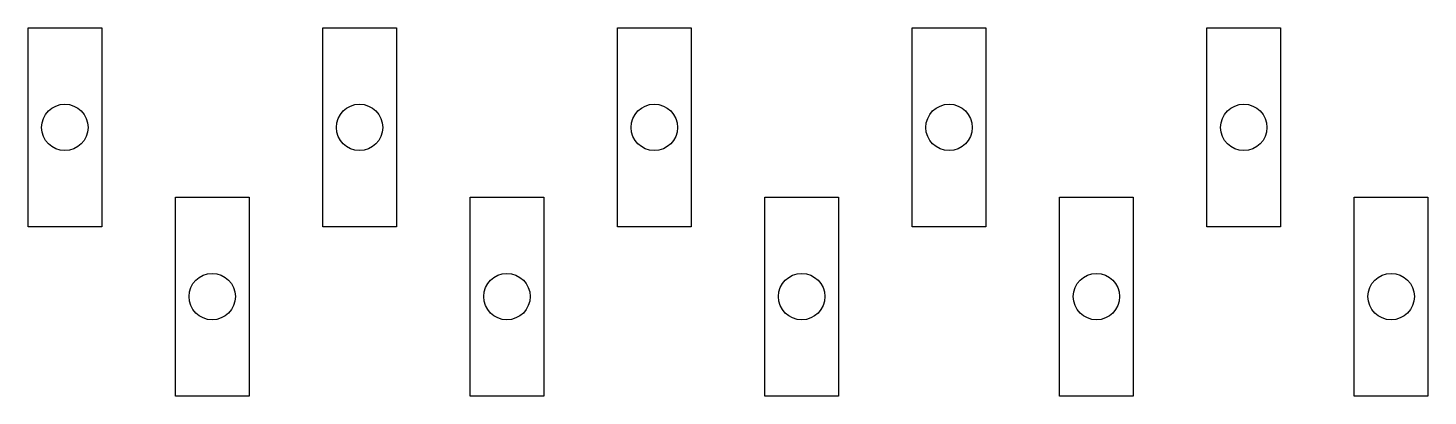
# Model space of a CAD drawing. Header units: inches. Extents: x -0.6 to 23.5, y -3.2 to 3.2.
import ezdxf

# ---------------------------------------------------------------- set-up
doc = ezdxf.new("R2010")
doc.units = ezdxf.units.IN
doc.header["$MEASUREMENT"] = 0

msp = doc.modelspace()

# ---------------------------------------------------------------- linework, layer by layer
for points in [[(-0.635, -0.255), (-0.635, 3.175), (0.635, 3.175), (0.635, -0.255)], [(4.445, -0.255), (4.445, 3.175), (5.715, 3.175), (5.715, -0.255)], [(9.525, -0.255), (9.525, 3.175), (10.795, 3.175), (10.795, -0.255)], [(14.605, -0.255), (14.605, 3.175), (15.875, 3.175), (15.875, -0.255)], [(19.685, -0.255), (19.685, 3.175), (20.955, 3.175), (20.955, -0.255)], [(1.905, -3.175), (1.905, 0.255), (3.175, 0.255), (3.175, -3.175)], [(6.985, -3.175), (6.985, 0.255), (8.255, 0.255), (8.255, -3.175)], [(12.065, -3.175), (12.065, 0.255), (13.335, 0.255), (13.335, -3.175)], [(17.145, -3.175), (17.145, 0.255), (18.415, 0.255), (18.415, -3.175)], [(22.225, -3.175), (22.225, 0.255), (23.495, 0.255), (23.495, -3.175)]]:
    msp.add_lwpolyline(points, close=True)
for centre in [(0, 1.46), (5.08, 1.46), (10.16, 1.46), (15.24, 1.46), (20.32, 1.46), (2.54, -1.46), (7.62, -1.46), (12.7, -1.46), (17.78, -1.46), (22.86, -1.46)]:
    msp.add_circle(centre, 0.4)

doc.saveas('drawing.dxf')
